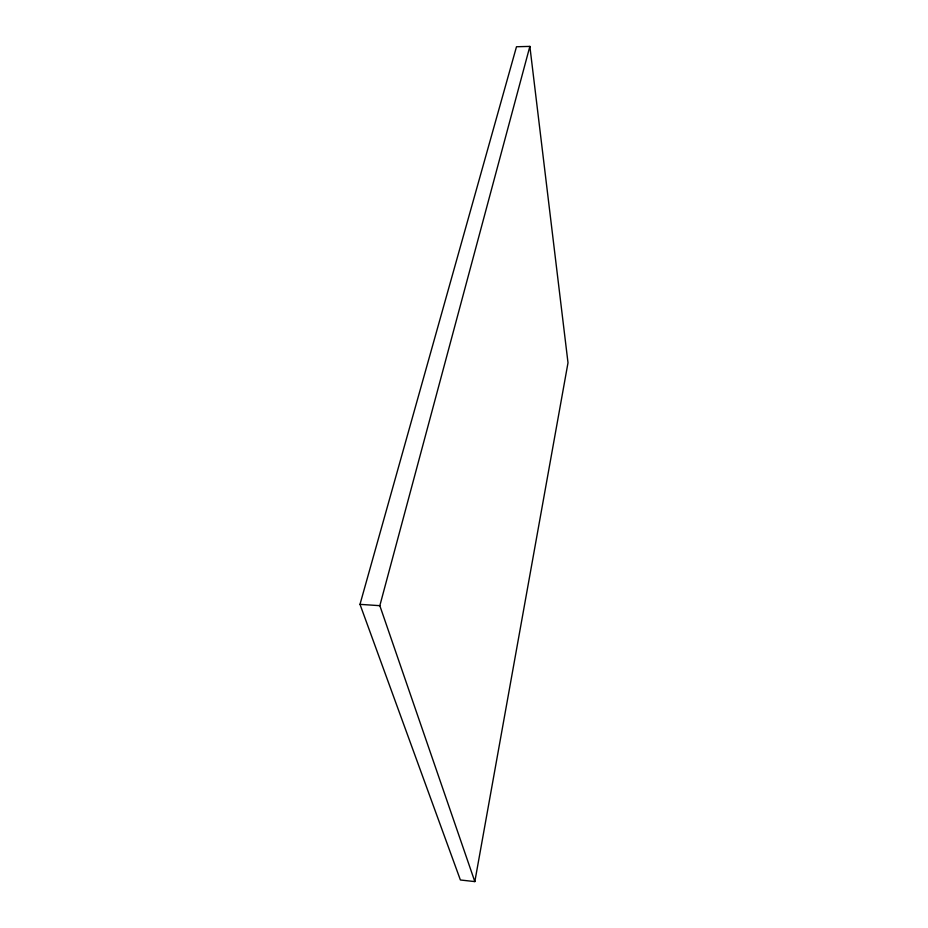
<?xml version="1.0" encoding="UTF-8"?>
<svg xmlns="http://www.w3.org/2000/svg" width="928" height="928" viewBox="0 0 928 928"><rect width="100%" height="100%" fill="white"/><g stroke="black" fill="none" stroke-linecap="round" stroke-linejoin="round"><path stroke-width="1.39" d="M474.834 881.6L568.006 362.778L529.865 46.4L516.49 46.748L359.994 604.348L460.392 879.988L474.834 881.6L379.83 605.682L529.865 46.4M359.994 604.348L379.83 605.682"/></g></svg>
